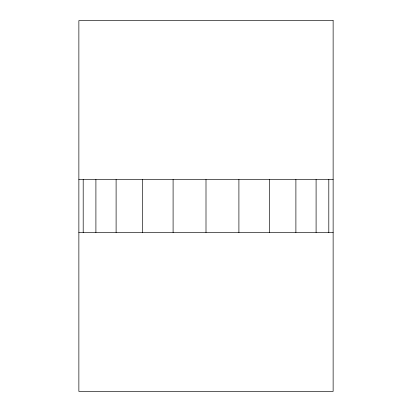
<?xml version="1.0" encoding="UTF-8"?>
<svg xmlns="http://www.w3.org/2000/svg" width="412" height="412" viewBox="0 0 412 412"><rect width="100%" height="100%" fill="white"/><g stroke="black" fill="none" stroke-linecap="round" stroke-linejoin="round"><path stroke-width="0.62" d="M78.867 179.514L333.133 179.514M78.867 232.486L333.133 232.486M328.802 179.514L328.802 232.486M316.097 179.514L316.097 232.486M295.893 179.514L295.893 232.486M269.566 179.514L269.566 232.486M238.903 179.514L238.903 232.486M206 179.514L206 232.486M173.097 179.514L173.097 232.486M142.434 179.514L142.434 232.486M116.107 179.514L116.107 232.486M95.903 179.514L95.903 232.486M83.198 179.514L83.198 232.486M333.133 20.6L78.867 20.6L78.867 391.4L333.133 391.4L333.133 20.6"/></g></svg>
